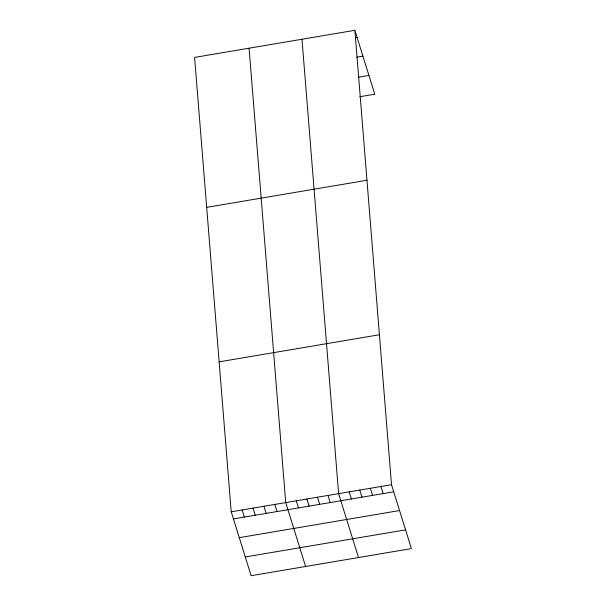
<?xml version="1.0" encoding="UTF-8"?>
<svg xmlns="http://www.w3.org/2000/svg" width="606" height="606" viewBox="0 0 606 606"><rect width="100%" height="100%" fill="white"/><g stroke="black" fill="none" stroke-linecap="round" stroke-linejoin="round"><path stroke-width="0.91" d="M354.881 30.3L194.594 57.403L231.219 511.805L251.119 575.7L411.406 548.597L391.506 484.702L354.881 30.3L374.781 94.195L359.797 96.725M355.328 37.708L357.093 37.405M356.76 57.191L362.933 56.146M358.366 77.242L368.94 75.455M206.684 207.358L366.963 180.255M219.137 361.85L379.417 334.747M231.219 511.805L391.506 484.702M233.431 518.91L393.718 491.807M239.272 537.651L399.551 510.547M245.286 556.959L405.565 529.856M380.924 486.489L383.136 493.602M370.349 488.277L372.561 495.39M359.767 490.072L361.979 497.178M349.192 491.86L351.404 498.965M358.51 557.543L338.61 493.648L301.985 39.246M328.028 495.435L330.247 502.541M317.453 497.223L319.665 504.328M306.871 499.011L309.09 506.124M296.296 500.806L298.508 507.911M305.613 566.481L285.714 502.594L249.089 48.185M274.813 504.434L277.033 511.54M263.921 506.275L266.132 513.38M253.02 508.123L255.232 515.229M242.12 509.964L244.332 517.069"/></g></svg>
